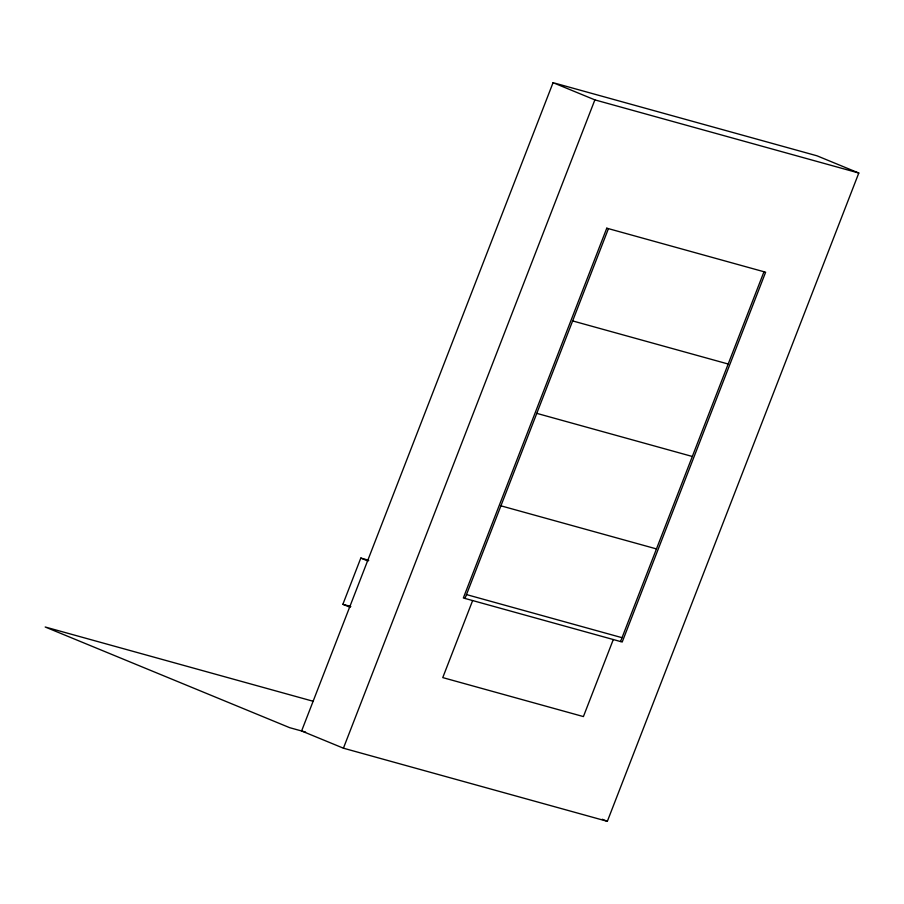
<?xml version="1.0" encoding="UTF-8"?>
<svg xmlns="http://www.w3.org/2000/svg" width="904" height="904" viewBox="0 0 904 904"><rect width="100%" height="100%" fill="white"/><g stroke="black" fill="none" stroke-linecap="round" stroke-linejoin="round"><path stroke-width="1.36" d="M350.108 607.285L342.876 604.301L360.809 558.073L368.742 560.277M553.067 82.671L301.597 730.974L343.418 748.196L607.341 821.329L858.8 173.026L816.99 155.804L553.067 82.671L594.877 99.881L858.8 173.026M343.418 748.196L594.877 99.881M464.995 598.437L608.437 228.633M472.634 600.561L442.757 677.604L583.408 716.578L613.296 639.535M620.539 641.546L763.982 271.742M572.639 320.92L728.183 364.018M536.784 413.365L692.328 456.475M500.918 505.822L656.473 548.92M466.487 594.583L622.042 637.693M342.876 604.301L350.82 606.505M313.281 701.301L45.2 627.003L289.709 727.686L305.586 732.082M360.809 558.073L368.041 561.056M602.267 819.25L607.341 821.329M606.776 228.181L463.345 597.985L622.201 642.009L765.631 272.206L606.776 228.181"/></g></svg>
